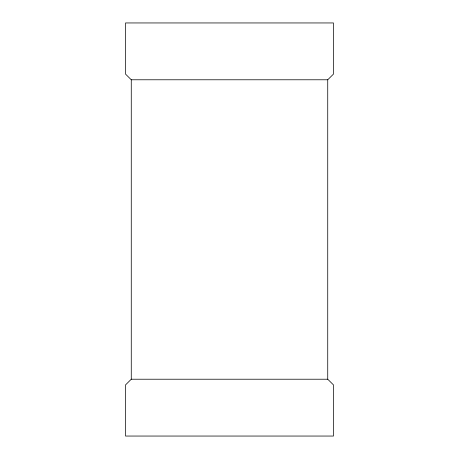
<?xml version="1.0" encoding="UTF-8"?>
<svg xmlns="http://www.w3.org/2000/svg" width="459" height="459" viewBox="0 0 459 459"><rect width="100%" height="100%" fill="white"/><g stroke="black" fill="none" stroke-linecap="round" stroke-linejoin="round"><path stroke-width="0.69" d="M327.732 79.78L333.464 74.094L333.464 22.95L125.537 22.95L125.537 74.094L131.268 79.78L327.732 79.78L327.732 379.22L333.464 384.906L333.464 436.05L125.537 436.05L125.537 384.906L131.268 379.22L327.732 379.22M131.268 79.78L131.268 379.22"/></g></svg>
